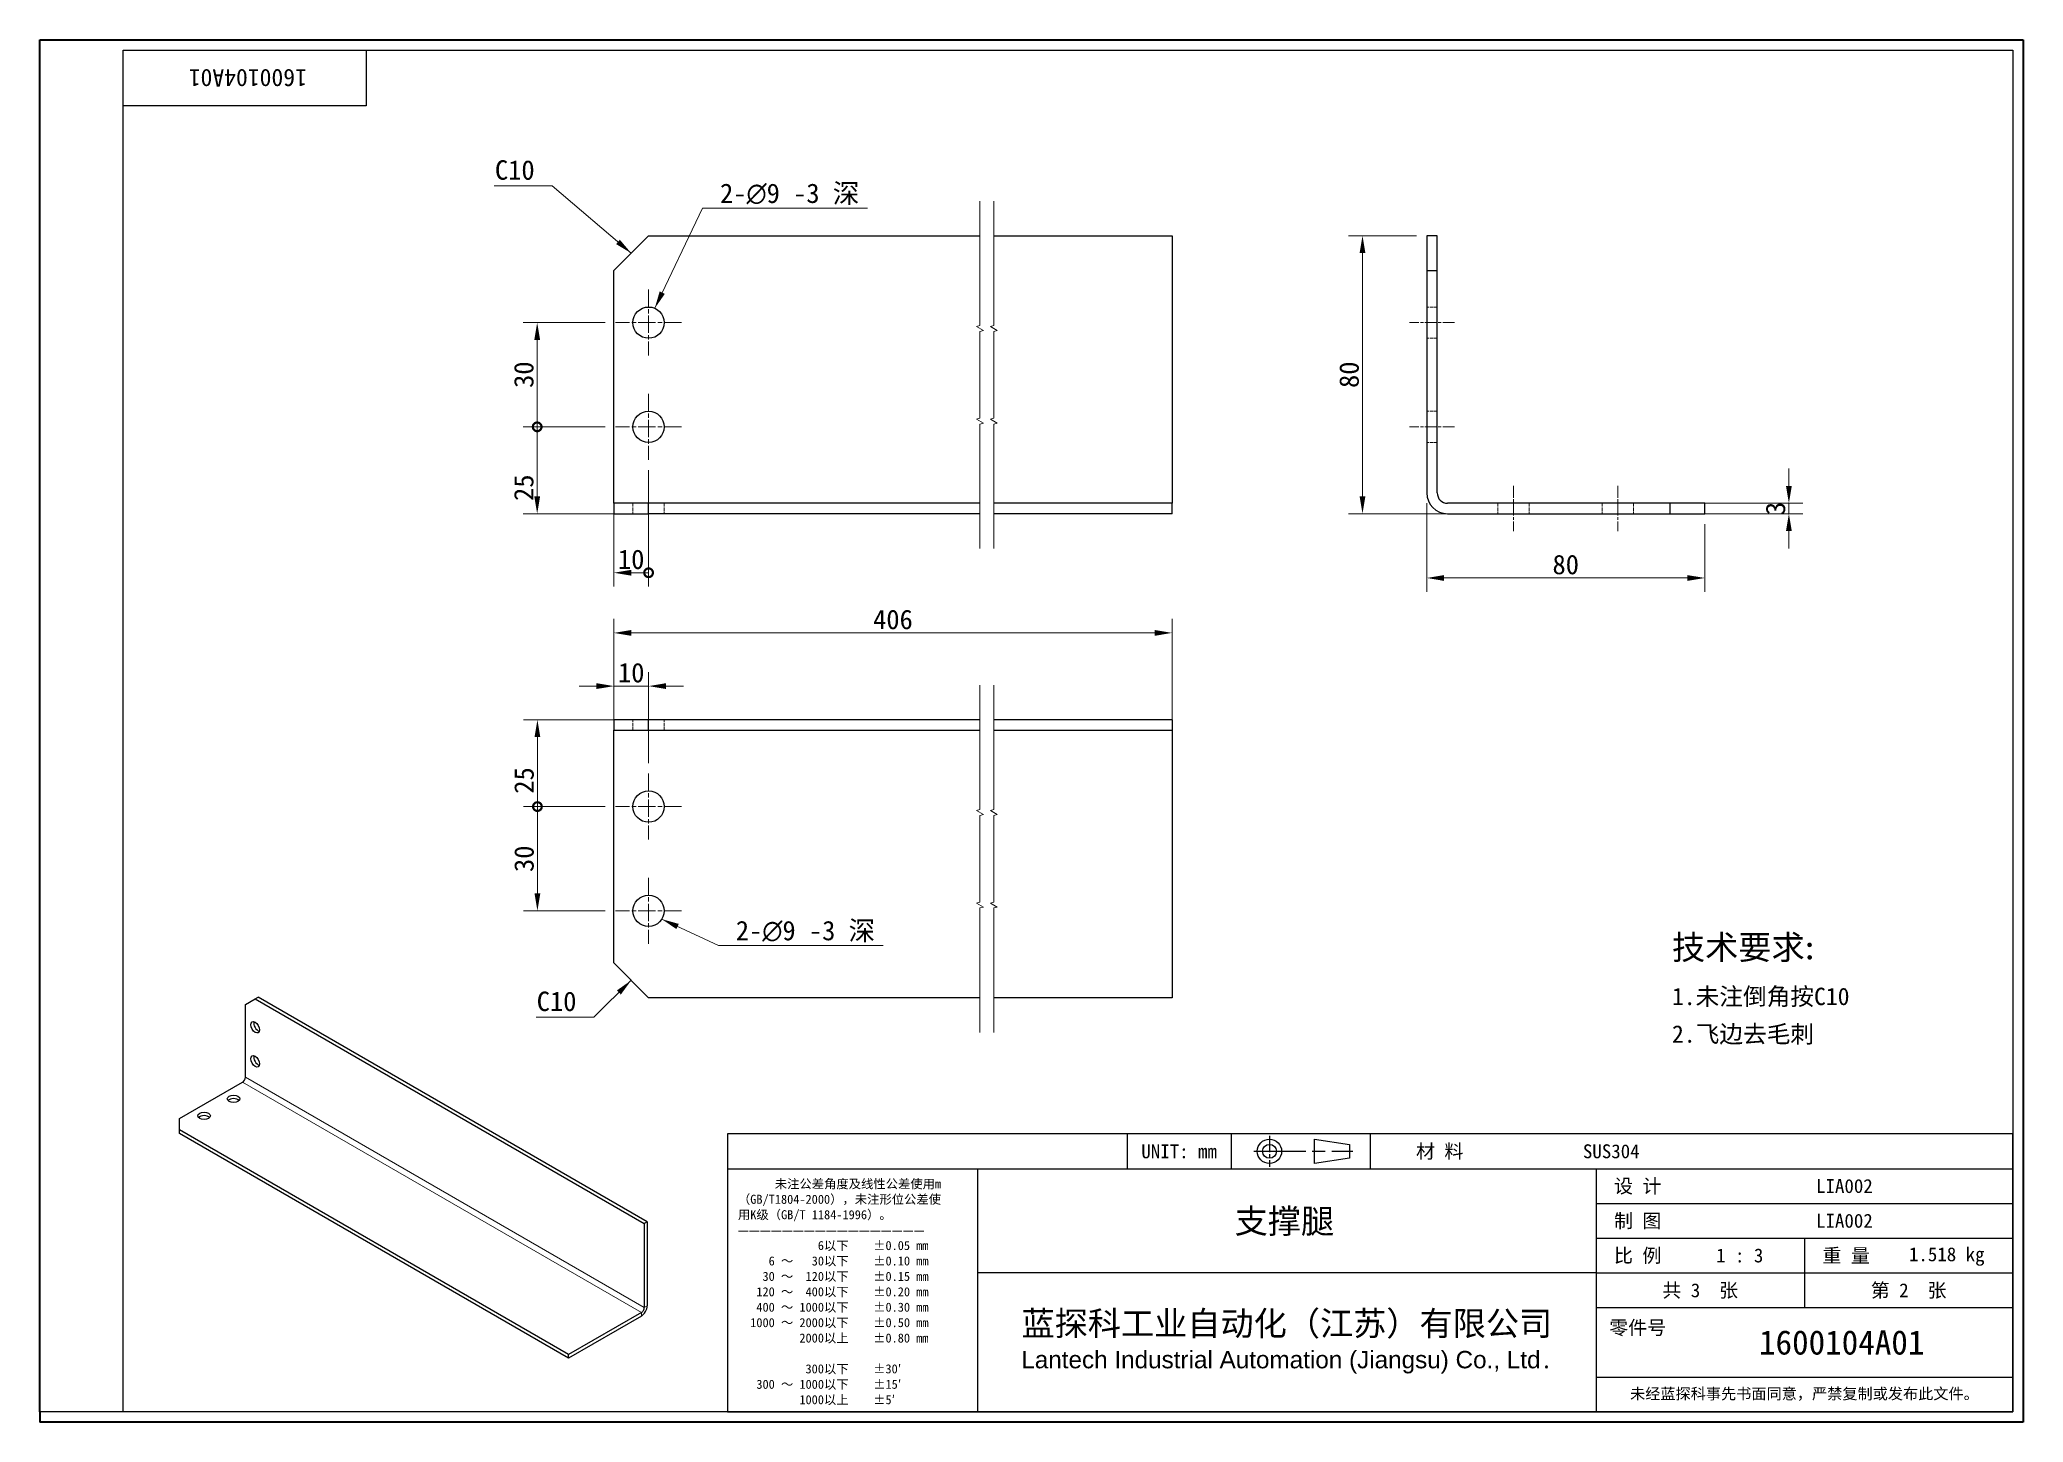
# Model space of a CAD drawing. Header units: millimetres. Extents: x 12 to 583, y 11 to 409.
import ezdxf
from ezdxf.enums import TextEntityAlignment as Align

# ---------------------------------------------------------------- set-up
doc = ezdxf.new("R2010")
doc.units = ezdxf.units.MM
doc.header["$LTSCALE"] = 2
doc.linetypes.add('CHAIN', pattern=[0.3543, 0.2362, -0.0295, 0.0591, -0.0295])
doc.linetypes.add('DASHED', pattern=[0.2067, 0.1654, -0.0413])
for name, color, linetype, lineweight in [('1', 7, 'Continuous', 18), ('可见 (ISO)', 7, 'Continuous', 25), ('可见窄的 (ISO)', 7, 'Continuous', 18), ('图框 (ISO)', 7, 'Continuous', 35), ('标题 (ISO)', 7, 'Continuous', 25)]:
    doc.layers.add(name, color=color, linetype=linetype, lineweight=lineweight)
for name, color, linetype, lineweight, true_color in [('中心标记 (ISO)', 1, 'CHAIN', 18, 0xff0000), ('中心线 (ISO)', 1, 'CHAIN', 18, 0xff0000), ('尺寸 (ISO)', 7, 'Continuous', 18, 0x008000), ('折线 (ISO)', 7, 'Continuous', 18, 0x008000), ('符号 (ISO)', 7, 'Continuous', 18, 0x008000), ('隐藏 (ISO)', 5, 'DASHED', 18, 0x0000ff)]:
    doc.layers.add(name, color=color, linetype=linetype, lineweight=lineweight, true_color=true_color)
doc.styles.add('文本样式164', font='SimSun.ttf')
doc.styles.add('文本样式165', font='SimSun.ttf')
doc.styles.add('文本样式74', font='SimSun.ttf')
doc.styles.add('最新国标', font='simfang.ttf')
doc.styles.add('注释文本 (ISO)', font='simfang.ttf')
doc.dimstyles.new('默认 (GB)', dxfattribs={"dimscale": 2, "dimtxt": 2.8, "dimasz": 2.5, "dimexe": 2, "dimexo": 1.5, "dimgap": 0.5, "dimtad": 1, "dimtoh": 1, "dimdsep": 46, "dimtxsty": '最新国标', "dimcen": 0.09, "dimdle": 10, "dimclrd": 256, "dimclre": 256, "dimclrt": 256, "dimaunit": 1, "dimadec": 3, "dimazin": 2, "dimtfac": 0.535714, "dimtdec": 3, "dimtmove": 0, "dimatfit": 3, "dimfxl": 0, "dimtolj": 1, "dimlwd": -1, "dimlwe": -1, "dimarcsym": 0})
doc.dimstyles.new('默认 (GB)$7', dxfattribs={"dimscale": 2, "dimtxt": 2.8, "dimasz": 2.5, "dimexe": 2, "dimexo": 1.5, "dimgap": 0.5, "dimtad": 1, "dimtoh": 1, "dimdsep": 46, "dimtxsty": '最新国标', "dimcen": 0.09, "dimdle": 10, "dimclrd": 256, "dimclre": 256, "dimclrt": 256, "dimaunit": 1, "dimadec": 3, "dimazin": 2, "dimtfac": 0.535714, "dimtdec": 3, "dimtmove": 0, "dimatfit": 3, "dimfxl": 0, "dimtolj": 1, "dimlwd": -1, "dimlwe": -1, "dimarcsym": 0})

# ---------------------------------------------------------------- blocks, each defined once
blk = doc.blocks.new('图框 最新国标')
at = {"layer": '图框 (ISO)'}
for p, q in [((6, 7), (6, 204.5)), ((6, 204.5), (291.5, 204.5)), ((291.5, 204.5), (291.5, 5.5)), ((6, 7), (6, 5.5)), ((6, 7), (6, 5.5)), ((291.5, 5.5), (6, 5.5))]:
    blk.add_line(p, q, dxfattribs=at)
at = {"layer": '图框 (ISO)', "color": 7, "linetype": 'Continuous', "lineweight": 25}
for p, q in [((18, 203), (290, 203)), ((18, 7), (18, 203)), ((18, 203), (290, 203)), ((53, 203), (53, 195)), ((290, 203), (290, 7)), ((290, 203), (290, 7)), ((53, 195), (18, 195)), ((290, 7), (6, 7)), ((290, 7), (18, 7))]:
    blk.add_line(p, q, dxfattribs=at)
at = {"layer": '图框 (ISO)', "style": '文本样式74'}
blk.add_attdef('零件代号_001', (44.46, 200.25), '', height=2.5, rotation=180, dxfattribs=at)
blk = doc.blocks.new('标题栏 最新国标')
at = {"layer": '标题 (ISO)'}
for p, q in [((381.98, -183.84), (196.98, -183.84)), ((196.98, -183.84), (196.98, -223.84)), ((254.48, -183.84), (254.48, -188.84)), ((269.48, -183.84), (269.48, -188.84)), ((281.48, -188.09), (281.48, -184.59)), ((281.48, -184.59), (286.48, -185.34)), ((286.48, -185.34), (286.48, -187.34)), ((289.48, -183.84), (289.48, -188.84)), ((381.98, -223.84), (381.98, -183.84)), ((383.48, -183.84), (383.48, -225.34)), ((286.48, -187.34), (281.48, -188.09)), ((196.98, -188.84), (381.98, -188.84)), ((232.98, -188.84), (232.98, -223.84)), ((321.98, -188.84), (321.98, -223.84)), ((321.98, -193.84), (381.98, -193.84)), ((321.98, -198.84), (381.98, -198.84)), ((351.98, -198.84), (351.98, -208.84)), ((321.98, -203.84), (232.98, -203.84)), ((321.98, -203.84), (381.98, -203.84)), ((321.98, -208.84), (381.98, -208.84)), ((321.98, -218.84), (381.98, -218.84)), ((196.98, -223.84), (381.98, -223.84)), ((383.48, -225.34), (196.98, -225.34))]:
    blk.add_line(p, q, dxfattribs=at)
at = {"layer": '标题 (ISO)', "linetype": 'CHAIN', "ltscale": 5.000333}
blk.add_line((274.98, -184.09), (274.98, -188.59), dxfattribs=at)
at = {"layer": '标题 (ISO)', "linetype": 'CHAIN', "ltscale": 15.834605}
blk.add_line((272.73, -186.34), (286.98, -186.34), dxfattribs=at)
at = {"layer": '标题 (ISO)'}
for radius in [1.75, 1]:
    blk.add_circle((274.98, -186.34), radius, dxfattribs=at)
at = {"layer": '1', "style": '文本样式164'}
for s, p in [('UNIT: mm', (261.98, -186.34)), ('材 料', (299.48, -186.34)), ('设 计', (327.98, -191.34)), ('制 图', (327.98, -196.34)), ('比 例', (327.98, -201.34)), ('重 量', (357.98, -201.34)), ('共 3  张', (336.98, -206.34)), ('第 2  张', (366.98, -206.34))]:
    blk.add_text(s, height=2, dxfattribs=at).set_placement(p, align=Align.MIDDLE_CENTER)
at = {"layer": '标题 (ISO)', "style": '注释文本 (ISO)'}
for s, insert, char_height, attachment_point, line_spacing_factor in [('\\fSimSun|b0|i0;{\\H1.3000;      未注公差角度及线性公差使用m\\P}\\fSimSun|b0|i0;{\\H1.3000;（GB/T1804-2000），未注形位公差使\\P}\\fSimSun|b0|i0;{\\H1.3000;用K级（GB/T 1184-1996）。\\P}\\fSimSun|b0|i0;{\\H1.3000;—————————————————\\P}\\fSimSun|b0|i0;{\\H1.3000;             6以下    ±0.05 mm\\P}\\fSimSun|b0|i0;{\\H1.3000;     6 ～   30以下    ±0.10 mm\\P}\\fSimSun|b0|i0;{\\H1.3000;    30 ～  120以下    ±0.15 mm\\P}\\fSimSun|b0|i0;{\\H1.3000;   120 ～  400以下    ±0.20 mm\\P}\\fSimSun|b0|i0;{\\H1.3000;   400 ～ 1000以下    ±0.30 mm\\P}\\fSimSun|b0|i0;{\\H1.3000;  1000 ～ 2000以下    ±0.50 mm\\P}\\fSimSun|b0|i0;{\\H1.3000;          2000以上    ±0.80 mm\\P}\\fSimSun|b0|i0;{\\H1.3000;\\P}\\fSimSun|b0|i0;{\\H1.3000;           300以下    ±30′\\P}\\fSimSun|b0|i0;{\\H1.3000;   300 ～ 1000以下    ±15′\\P}\\fSimSun|b0|i0;{\\H1.3000;          1000以上    ±5′}', (198.48, -206.63), 1.3, 4, 1.023913), ('{\\fMicrosoft YaHei|b0|i0|c134|p34;\\H1.75x;蓝探科工业自动化（江苏）有限公司\\P\\fArial|b0|i0|c0|p34;\\H0.71429x;Lantech Industrial Automation (Jiangsu) Co., Ltd\\fFangSong|b0|i0|c134|p49;.\\H1.15195x; }', (277.48, -213.84), 2, 5, 0.978695)]:
    blk.add_mtext(s, dxfattribs=dict(at, insert=insert, char_height=char_height, attachment_point=attachment_point, line_spacing_factor=line_spacing_factor))
at = {"layer": '标题 (ISO)', "attachment_point": 5, "style": '注释文本 (ISO)'}
for s, insert, char_height in [('\\fFangSong|b0|i0;零件号', (327.98, -211.84), 2), ('\\fSimSun|b0|i0;{\\H1.6000;未经蓝探科事先书面同意，严禁复制或发布此文件。}', (351.98, -221.34), 1.6)]:
    blk.add_mtext(s, dxfattribs=dict(at, insert=insert, char_height=char_height))
at = {"layer": '标题 (ISO)'}
for tag, p, height, style in [('材料_001', (320.09, -187.33), 2, '注释文本 (ISO)'), ('设计人_001', (353.65, -192.33), 2, '注释文本 (ISO)'), ('库存编号_001', (269.97, -198.13), 3.5, '文本样式165'), ('设计人_001', (353.65, -197.33), 2, '注释文本 (ISO)'), ('视图比例_001', (339.26, -202.33), 2, '注释文本 (ISO)'), ('质量\\P3;_001', (367.02, -202.16), 2, '注释文本 (ISO)'), ('零件代号_001', (345.44, -215.59), 3.5, '文本样式165')]:
    blk.add_attdef(tag, p, '', height=height, dxfattribs=dict(at, style=style))
blk = doc.blocks.new('_DotSmall')
at = {"color": 0, "linetype": 'ByBlock', "const_width": 0.5}
blk.add_lwpolyline([(-0.0625, 0, 1), (0.0625, 0, 1)], format="xyb", close=True, dxfattribs=at)
blk = doc.blocks.new('*D5')
at = {"layer": 'Defpoints', "color": 0, "transparency": 16777216}
for p in [(187.28, 288.05), (177.28, 278.55), (187.28, 255.55)]:
    blk.add_point(p, dxfattribs=at)
at = {"layer": '尺寸 (ISO)', "color": 116, "true_color": 0x00803f, "transparency": 16777216}
for p, q in [((187.28, 285.05), (187.28, 251.55)), ((177.28, 275.55), (177.28, 251.55)), ((182.28, 255.55), (187.28, 255.55))]:
    blk.add_line(p, q, dxfattribs=at)
blk.add_solid([(182.28, 256.38), (182.28, 254.71), (177.28, 255.55)], dxfattribs=at)
at = {"layer": '尺寸 (ISO)', "color": 116, "true_color": 0x00803f, "transparency": 16777216, "xscale": 5, "yscale": 5, "zscale": 5}
blk.add_blockref('_DotSmall', (187.28, 255.55), dxfattribs=at)
at = {"layer": '尺寸 (ISO)', "transparency": 16777216, "insert": (182.26, 259.38), "char_height": 5.6, "attachment_point": 5, "style": '最新国标'}
blk.add_mtext('\\A1;10', dxfattribs=at)
blk = doc.blocks.new('*D7')
at = {"layer": 'Defpoints', "color": 0, "transparency": 16777216}
for p in [(411.28, 352.55), (392.78, 272.55), (431.78, 272.55)]:
    blk.add_point(p, dxfattribs=at)
at = {"layer": '尺寸 (ISO)', "color": 116, "true_color": 0x00803f, "transparency": 16777216}
for p, q in [((408.28, 352.55), (388.78, 352.55)), ((392.78, 347.55), (392.78, 277.55)), ((428.78, 272.55), (388.78, 272.55))]:
    blk.add_line(p, q, dxfattribs=at)
for points in [[(391.94, 347.55), (393.61, 347.55), (392.78, 352.55)], [(391.94, 277.55), (393.61, 277.55), (392.78, 272.55)]]:
    blk.add_solid(points, dxfattribs=at)
at = {"layer": '尺寸 (ISO)', "transparency": 16777216, "insert": (388.95, 312.55), "char_height": 5.6, "attachment_point": 5, "rotation": 90, "style": '最新国标'}
blk.add_mtext('\\A1;80', dxfattribs=at)
blk = doc.blocks.new('*D8')
at = {"layer": 'Defpoints', "color": 0, "transparency": 16777216}
for p in [(411.28, 278.55), (491.28, 272.55), (491.28, 254.05)]:
    blk.add_point(p, dxfattribs=at)
at = {"layer": '尺寸 (ISO)', "color": 116, "true_color": 0x00803f, "transparency": 16777216}
for p, q in [((411.28, 275.55), (411.28, 250.05)), ((491.28, 269.55), (491.28, 250.05)), ((416.28, 254.05), (486.28, 254.05))]:
    blk.add_line(p, q, dxfattribs=at)
for points in [[(416.28, 254.88), (416.28, 253.21), (411.28, 254.05)], [(486.28, 254.88), (486.28, 253.21), (491.28, 254.05)]]:
    blk.add_solid(points, dxfattribs=at)
at = {"layer": '尺寸 (ISO)', "transparency": 16777216, "insert": (451.28, 257.88), "char_height": 5.6, "attachment_point": 5, "style": '最新国标'}
blk.add_mtext('\\A1;80', dxfattribs=at)
blk = doc.blocks.new('*D9')
at = {"layer": 'Defpoints', "color": 0, "transparency": 16777216}
for p in [(155.21, 297.55), (177.78, 297.55), (187.28, 272.55)]:
    blk.add_point(p, dxfattribs=at)
at = {"layer": '尺寸 (ISO)', "color": 116, "true_color": 0x00803f, "transparency": 16777216}
for p, q in [((174.78, 297.55), (151.21, 297.55)), ((155.21, 277.55), (155.21, 297.55)), ((184.28, 272.55), (151.21, 272.55))]:
    blk.add_line(p, q, dxfattribs=at)
blk.add_solid([(154.38, 277.55), (156.05, 277.55), (155.21, 272.55)], dxfattribs=at)
at = {"layer": '尺寸 (ISO)', "color": 116, "true_color": 0x00803f, "transparency": 16777216, "xscale": 5, "yscale": 5, "zscale": 5, "rotation": 90}
blk.add_blockref('_DotSmall', (155.21, 297.55), dxfattribs=at)
at = {"layer": '尺寸 (ISO)', "transparency": 16777216, "insert": (151.38, 280.03), "char_height": 5.6, "attachment_point": 5, "rotation": 90, "style": '最新国标'}
blk.add_mtext('\\A1;25', dxfattribs=at)
blk = doc.blocks.new('*D10')
at = {"layer": 'Defpoints', "color": 0, "transparency": 16777216}
for p in [(155.21, 327.55), (177.78, 327.55), (177.78, 297.55)]:
    blk.add_point(p, dxfattribs=at)
at = {"layer": '尺寸 (ISO)', "color": 116, "true_color": 0x00803f, "transparency": 16777216}
for p, q in [((174.78, 327.55), (151.21, 327.55)), ((155.21, 297.55), (155.21, 322.55)), ((174.78, 297.55), (151.21, 297.55))]:
    blk.add_line(p, q, dxfattribs=at)
blk.add_solid([(154.38, 322.55), (156.05, 322.55), (155.21, 327.55)], dxfattribs=at)
at = {"layer": '尺寸 (ISO)', "color": 116, "true_color": 0x00803f, "transparency": 16777216, "xscale": 5, "yscale": 5, "zscale": 5, "rotation": 270}
blk.add_blockref('_DotSmall', (155.21, 297.55), dxfattribs=at)
at = {"layer": '尺寸 (ISO)', "transparency": 16777216, "insert": (151.38, 312.57), "char_height": 5.6, "attachment_point": 5, "rotation": 90, "style": '最新国标'}
blk.add_mtext('\\A1;30', dxfattribs=at)
blk = doc.blocks.new('*D11')
at = {"layer": 'Defpoints', "color": 0, "transparency": 16777216}
for p in [(481.28, 275.55), (481.28, 272.55), (515.52, 272.55)]:
    blk.add_point(p, dxfattribs=at)
at = {"layer": '尺寸 (ISO)', "color": 116, "true_color": 0x00803f, "transparency": 16777216}
for p, q in [((515.52, 280.55), (515.52, 285.55)), ((484.28, 275.55), (519.52, 275.55)), ((515.52, 275.55), (515.52, 272.55)), ((484.28, 272.55), (519.52, 272.55)), ((515.52, 267.55), (515.52, 262.55))]:
    blk.add_line(p, q, dxfattribs=at)
for points in [[(514.68, 280.55), (516.35, 280.55), (515.52, 275.55)], [(514.68, 267.55), (516.35, 267.55), (515.52, 272.55)]]:
    blk.add_solid(points, dxfattribs=at)
at = {"layer": '尺寸 (ISO)', "transparency": 16777216, "insert": (511.69, 274.05), "char_height": 5.6, "attachment_point": 5, "rotation": 90, "style": '最新国标'}
blk.add_mtext('\\A1;3', dxfattribs=at)
blk = doc.blocks.new('*D12')
at = {"layer": 'Defpoints', "color": 0, "transparency": 16777216}
for p in [(155.28, 188.24), (177.78, 188.24), (177.78, 158.24)]:
    blk.add_point(p, dxfattribs=at)
at = {"layer": '尺寸 (ISO)', "color": 116, "true_color": 0x00803f, "transparency": 16777216}
for p, q in [((174.78, 188.24), (151.28, 188.24)), ((155.28, 163.24), (155.28, 188.24)), ((174.78, 158.24), (151.28, 158.24))]:
    blk.add_line(p, q, dxfattribs=at)
blk.add_solid([(154.45, 163.24), (156.11, 163.24), (155.28, 158.24)], dxfattribs=at)
at = {"layer": '尺寸 (ISO)', "color": 116, "true_color": 0x00803f, "transparency": 16777216, "xscale": 5, "yscale": 5, "zscale": 5, "rotation": 90}
blk.add_blockref('_DotSmall', (155.28, 188.24), dxfattribs=at)
at = {"layer": '尺寸 (ISO)', "transparency": 16777216, "insert": (151.45, 173.22), "char_height": 5.6, "attachment_point": 5, "rotation": 90, "style": '最新国标'}
blk.add_mtext('\\A1;30', dxfattribs=at)
blk = doc.blocks.new('*D13')
at = {"layer": 'Defpoints', "color": 0, "transparency": 16777216}
for p in [(155.28, 213.24), (187.28, 213.24), (177.78, 188.24)]:
    blk.add_point(p, dxfattribs=at)
at = {"layer": '尺寸 (ISO)', "color": 116, "true_color": 0x00803f, "transparency": 16777216}
for p, q in [((184.28, 213.24), (151.28, 213.24)), ((155.28, 188.24), (155.28, 208.24)), ((174.78, 188.24), (151.28, 188.24))]:
    blk.add_line(p, q, dxfattribs=at)
blk.add_solid([(154.45, 208.24), (156.11, 208.24), (155.28, 213.24)], dxfattribs=at)
at = {"layer": '尺寸 (ISO)', "color": 116, "true_color": 0x00803f, "transparency": 16777216, "xscale": 5, "yscale": 5, "zscale": 5, "rotation": 270}
blk.add_blockref('_DotSmall', (155.28, 188.24), dxfattribs=at)
at = {"layer": '尺寸 (ISO)', "transparency": 16777216, "insert": (151.45, 195.76), "char_height": 5.6, "attachment_point": 5, "rotation": 90, "style": '最新国标'}
blk.add_mtext('\\A1;25', dxfattribs=at)
blk = doc.blocks.new('*D14')
at = {"layer": 'Defpoints', "color": 0, "transparency": 16777216}
for p in [(187.28, 222.92), (177.28, 207.24), (187.28, 197.74)]:
    blk.add_point(p, dxfattribs=at)
at = {"layer": '尺寸 (ISO)', "color": 116, "true_color": 0x00803f, "transparency": 16777216}
for p, q in [((172.28, 222.92), (167.28, 222.92)), ((177.28, 210.24), (177.28, 226.92)), ((177.28, 222.92), (187.28, 222.92)), ((187.28, 200.74), (187.28, 226.92)), ((192.28, 222.92), (197.28, 222.92))]:
    blk.add_line(p, q, dxfattribs=at)
for points in [[(172.28, 223.76), (172.28, 222.09), (177.28, 222.92)], [(192.28, 223.76), (192.28, 222.09), (187.28, 222.92)]]:
    blk.add_solid(points, dxfattribs=at)
at = {"layer": '尺寸 (ISO)', "transparency": 16777216, "insert": (182.28, 226.75), "char_height": 5.6, "attachment_point": 5, "style": '最新国标'}
blk.add_mtext('\\A1;10', dxfattribs=at)
blk = doc.blocks.new('*D15')
at = {"layer": 'Defpoints', "color": 0, "transparency": 16777216}
for p in [(337.96, 238.24), (177.28, 207.24), (337.96, 207.24)]:
    blk.add_point(p, dxfattribs=at)
at = {"layer": '尺寸 (ISO)', "color": 116, "true_color": 0x00803f, "transparency": 16777216}
for p, q in [((177.28, 210.24), (177.28, 242.24)), ((337.96, 210.24), (337.96, 242.24)), ((182.28, 238.24), (332.96, 238.24))]:
    blk.add_line(p, q, dxfattribs=at)
for points in [[(182.28, 239.07), (182.28, 237.4), (177.28, 238.24)], [(332.96, 239.07), (332.96, 237.4), (337.96, 238.24)]]:
    blk.add_solid(points, dxfattribs=at)
at = {"layer": '尺寸 (ISO)', "transparency": 16777216, "insert": (257.62, 242.07), "char_height": 5.6, "attachment_point": 5, "style": '最新国标'}
blk.add_mtext('\\A1;406', dxfattribs=at)

msp = doc.modelspace()

# ---------------------------------------------------------------- linework, layer by layer
at = {"layer": '中心标记 (ISO)', "ltscale": 10.556371}
for p, q in [((187.2799, 337.047), (187.2799, 318.047)), ((196.7799, 327.547), (177.7799, 327.547)), ((187.2799, 307.047), (187.2799, 288.047)), ((196.7799, 297.547), (177.7799, 297.547)), ((187.2799, 197.7363), (187.2799, 178.7363)), ((196.7799, 188.2363), (177.7799, 188.2363)), ((187.2799, 167.7363), (187.2799, 148.7363)), ((196.7799, 158.2363), (177.7799, 158.2363))]:
    msp.add_line(p, q, dxfattribs=at)
at = {"layer": '中心线 (ISO)', "ltscale": 7.222748}
for p, q in [((419.2782, 327.547), (406.2782, 327.547)), ((419.2782, 297.547), (406.2782, 297.547)), ((187.2799, 280.547), (187.2799, 267.547)), ((436.2782, 280.547), (436.2782, 267.547)), ((466.2782, 280.547), (466.2782, 267.547)), ((187.2799, 205.2363), (187.2799, 218.2363))]:
    msp.add_line(p, q, dxfattribs=at)
at = {"layer": '可见 (ISO)'}
for p, q in [((177.2799, 342.547), (187.2799, 352.547)), ((187.2799, 352.547), (282.6648, 352.547)), ((286.6648, 352.547), (337.9623, 352.547)), ((337.9623, 352.547), (337.9623, 278.547)), ((414.2782, 352.547), (411.2782, 352.547)), ((411.2782, 352.547), (411.2782, 342.547)), ((414.2782, 342.547), (414.2782, 352.547)), ((177.2799, 278.547), (177.2799, 342.547)), ((411.2782, 342.547), (414.2782, 342.547)), ((411.2782, 342.547), (411.2782, 278.547)), ((414.2782, 278.547), (414.2782, 342.547)), ((177.2799, 275.547), (177.2799, 278.547)), ((187.2799, 275.547), (177.2799, 275.547)), ((177.2799, 275.547), (177.2799, 272.547)), ((187.2799, 272.547), (187.2799, 275.547)), ((282.6648, 275.547), (187.2799, 275.547)), ((337.9623, 275.547), (286.6648, 275.547)), ((337.9623, 278.547), (337.9623, 275.547)), ((337.9623, 272.547), (337.9623, 275.547)), ((481.2782, 275.547), (417.2782, 275.547)), ((491.2782, 275.547), (481.2782, 275.547)), ((481.2782, 275.547), (481.2782, 272.547)), ((491.2782, 272.547), (491.2782, 275.547)), ((177.2799, 272.547), (187.2799, 272.547)), ((282.6648, 272.547), (187.2799, 272.547)), ((337.9623, 272.547), (286.6648, 272.547)), ((417.2782, 272.547), (481.2782, 272.547)), ((481.2782, 272.547), (491.2782, 272.547)), ((187.2799, 213.2363), (177.2799, 213.2363)), ((177.2799, 213.2363), (177.2799, 210.2363)), ((187.2799, 210.2363), (187.2799, 213.2363)), ((282.6648, 213.2363), (187.2799, 213.2363)), ((337.9623, 213.2363), (286.6648, 213.2363)), ((337.9623, 213.2363), (337.9623, 210.2363)), ((177.2799, 210.2363), (187.2799, 210.2363)), ((177.2799, 207.2363), (177.2799, 210.2363)), ((177.2799, 143.2363), (177.2799, 207.2363)), ((187.2799, 210.2363), (282.6648, 210.2363)), ((286.6648, 210.2363), (337.9623, 210.2363)), ((337.9623, 210.2363), (337.9623, 207.2363)), ((337.9623, 207.2363), (337.9623, 133.2363)), ((187.2799, 133.2363), (177.2799, 143.2363)), ((71.2083, 131.2403), (74.0367, 132.8733)), ((74.0367, 132.8733), (74.8852, 133.3632)), ((74.0367, 132.8733), (186.0424, 68.2067)), ((186.891, 68.6966), (74.8852, 133.3632)), ((282.6648, 133.2363), (187.2799, 133.2363)), ((337.9623, 133.2363), (286.6648, 133.2363)), ((71.2083, 110.338), (71.2083, 131.2403)), ((52.2578, 98.4171), (70.3598, 108.8683)), ((52.2578, 95.1511), (52.2578, 98.4171)), ((52.2578, 94.1713), (52.2578, 95.1511)), ((164.2635, 30.4846), (52.2578, 95.1511)), ((164.2635, 29.5048), (52.2578, 94.1713)), ((186.891, 68.6966), (186.0424, 68.2067)), ((186.891, 68.6966), (186.891, 44.5283)), ((186.0424, 68.2067), (186.0424, 44.0384)), ((185.1939, 42.5687), (164.2635, 30.4846)), ((185.1939, 41.5889), (164.2635, 29.5048)), ((164.2635, 29.5048), (164.2635, 30.4846))]:
    msp.add_line(p, q, dxfattribs=at)
for centre in [(187.2799, 327.547), (187.2799, 297.547), (187.2799, 188.2363), (187.2799, 158.2363)]:
    msp.add_circle(centre, 4.5, dxfattribs=at)
for radius in [6, 3]:
    msp.add_arc((417.2782, 278.547), radius, 180, 270, dxfattribs=at)
for centre, major_axis in [((74.0367, 124.7083), (-0.9, 1.5588)), ((74.0367, 114.9103), (-0.9, 1.5588)), ((67.8142, 104.1326), (-1.8, 0)), ((59.3289, 99.2336), (-1.8, 0))]:
    msp.add_ellipse(centre, major_axis=major_axis, ratio=0.57735027, dxfattribs=at)
for centre, major_axis, start_param, end_param in [((74.8852, 125.1982), (0.9, -1.5588), 3.63247533, 5.79230263), ((74.8852, 115.4002), (0.9, -1.5588), 3.63247533, 5.79230263), ((70.3598, 109.8481), (0.6, 1.0392), 3.92699082, 5.49778714), ((67.8142, 103.1528), (-1.8, 0), 3.63247533, 5.79230263), ((59.3289, 98.2538), (-1.8, 0), 3.63247533, 5.79230263), ((185.1939, 43.5485), (-1.2, -2.0785), 0.78539816, 2.35619449), ((185.1939, 43.5485), (-0.6, -1.0392), 0.78539816, 2.35619449)]:
    msp.add_ellipse(centre, major_axis=major_axis, ratio=0.57735027, start_param=start_param, end_param=end_param, dxfattribs=at)
at = {"layer": '可见窄的 (ISO)'}
for p, q in [((185.1939, 42.5687), (70.3598, 108.8683)), ((186.0424, 44.0384), (71.2083, 110.338)), ((185.1939, 41.5889), (185.1939, 42.5687)), ((186.891, 44.5283), (186.0424, 44.0384))]:
    msp.add_line(p, q, dxfattribs=at)
at = {"layer": '折线 (ISO)', "flags": 128}
for points in [[(282.6648, 262.547), (282.6648, 298.3684), (283.6648, 298.6364), (281.6648, 299.7911), (282.6648, 300.059), (282.6648, 325.0351), (283.6648, 325.303), (281.6648, 326.4577), (282.6648, 326.7257), (282.6648, 362.547)], [(286.6648, 262.547), (286.6648, 298.3684), (287.6648, 298.6364), (285.6648, 299.7911), (286.6648, 300.059), (286.6648, 325.0351), (287.6648, 325.303), (285.6648, 326.4577), (286.6648, 326.7257), (286.6648, 362.547)], [(282.6648, 123.2363), (282.6648, 159.0577), (283.6648, 159.3256), (281.6648, 160.4803), (282.6648, 160.7483), (282.6648, 185.7243), (283.6648, 185.9923), (281.6648, 187.147), (282.6648, 187.4149), (282.6648, 223.2363)], [(286.6648, 123.2363), (286.6648, 159.0577), (287.6648, 159.3256), (285.6648, 160.4803), (286.6648, 160.7483), (286.6648, 185.7243), (287.6648, 185.9923), (285.6648, 187.147), (286.6648, 187.4149), (286.6648, 223.2363)]]:
    msp.add_lwpolyline(points, dxfattribs=at)
at = {"layer": '隐藏 (ISO)', "ltscale": 2.856945}
for p, q in [((414.2782, 332.047), (411.2782, 332.047)), ((414.2782, 323.047), (411.2782, 323.047)), ((414.2782, 302.047), (411.2782, 302.047)), ((414.2782, 293.047), (411.2782, 293.047)), ((182.7799, 275.547), (182.7799, 272.547)), ((191.7799, 275.547), (191.7799, 272.547)), ((431.7782, 275.547), (431.7782, 272.547)), ((440.7782, 275.547), (440.7782, 272.547)), ((461.7782, 275.547), (461.7782, 272.547)), ((470.7782, 275.547), (470.7782, 272.547)), ((182.7799, 210.2363), (182.7799, 213.2363)), ((191.7799, 210.2363), (191.7799, 213.2363))]:
    msp.add_line(p, q, dxfattribs=at)

# ---------------------------------------------------------------- block references
at = {"xscale": 2, "yscale": 2, "zscale": 2}
msp.add_blockref('图框 最新国标', (0, 0), dxfattribs=at).add_auto_attribs({'零件代号_001': '1600104A01'})
ref = msp.add_blockref('标题栏 最新国标', (-183.9651, 461.6886), dxfattribs=dict(xscale=2, yscale=2, zscale=2))
ref.add_attrib('零件代号_001', '1600104A01', (506.9134, 30.5), dxfattribs={"layer": '标题 (ISO)', "height": 7, "style": '文本样式165'})
ref.add_attrib('库存编号_001', '支撑腿', (355.9832, 65.4218), dxfattribs={"layer": '标题 (ISO)', "height": 7, "style": '文本样式165'})
ref.add_attrib('质量\\P3;_001', '1.518 kg', (550.08, 57.3657), dxfattribs={"layer": '标题 (ISO)', "height": 4, "style": '注释文本 (ISO)'})
ref.add_attrib('视图比例_001', '1 : 3', (494.56, 57.0343), dxfattribs={"layer": '标题 (ISO)', "height": 4, "style": '注释文本 (ISO)'})
ref.add_attrib('设计人_001', 'LIA002', (523.3371, 77.0229), dxfattribs={"layer": '标题 (ISO)', "height": 4, "style": '注释文本 (ISO)'})
ref.add_attrib('设计人_001', 'LIA002', (523.3371, 67.0229), dxfattribs={"layer": '标题 (ISO)', "height": 4, "style": '注释文本 (ISO)'})
ref.add_attrib('材料_001', 'SUS304', (456.2229, 87.0229), dxfattribs={"layer": '标题 (ISO)', "height": 4, "style": '注释文本 (ISO)'})

# ---------------------------------------------------------------- texts
at = {"layer": '符号 (ISO)', "char_height": 5.6, "attachment_point": 3, "style": '最新国标'}
for insert in [(154.4778, 374.2908), (166.5092, 134.985)]:
    msp.add_mtext('C10', dxfattribs=dict(at, insert=insert))
at = {"layer": '符号 (ISO)'}
for s, insert, char_height, width, attachment_point, line_spacing_factor, style in [('2-\\fAIGDT|b0|i0;{\\H5.6000;n}\\fFangSong|b0|i0;{\\H5.6000;9 -3 深}', (207.8409, 361.4181), 5.6, 44.442011, 7, 0.49, '最新国标'), ('2-\\fAIGDT|b0|i0;{\\H5.6000;n}\\fFangSong|b0|i0;{\\H5.6000;9 -3 深}', (212.3839, 149.1823), 5.6, 44.442011, 7, 0.49, '最新国标'), ('{\\H1.75x;技术要求\\fCalibri|b0|i0|c0|p34;:\\fFangSong|b0|i0|c134|p49;\\P\\H0.71429x;1.未注倒角按C10\\P2.飞边去毛刺\\P}', (481.8606, 135.4822), 4, 56.140351, 4, 1.298045, '注释文本 (ISO)')]:
    msp.add_mtext(s, dxfattribs=dict(at, insert=insert, char_height=char_height, width=width, attachment_point=attachment_point, line_spacing_factor=line_spacing_factor, style=style))

# ---------------------------------------------------------------- dimensions: what is measured, and where the dimension line sits
at = {"layer": '尺寸 (ISO)', "color": 116, "true_color": 0x00803f}
for base, p1, p2, angle, override, picture, middle in [((392.7782, 272.547), (411.2782, 352.547), (431.7782, 272.547), 90, {"dimgap": 0.5, "dimtoh": 0, "dimdec": 2, "dimtol": 0, "dimlim": 0, "dimtp": 0, "dimtm": 0, "dimtdec": 3, "dimtofl": 0, "dimatfit": 1}, '*D7', (392.7782, 312.547)), ((155.2127, 327.547), (177.7799, 297.547), (177.7799, 327.547), 90, {"dimgap": 0.5, "dimtoh": 0, "dimdec": 2, "dimblk1": 'DotSmall', "dimsah": 1, "dimdle": 0, "dimtol": 0, "dimlim": 0, "dimtp": 0, "dimtm": 0, "dimtdec": 3, "dimtofl": 0, "dimatfit": 1}, '*D10', (155.2127, 312.567)), ((155.2127, 297.547), (187.2799, 272.547), (177.7799, 297.547), 90, {"dimgap": 0.5, "dimtoh": 0, "dimdec": 2, "dimblk2": 'DotSmall', "dimsah": 1, "dimdle": 0, "dimtol": 0, "dimlim": 0, "dimtp": 0, "dimtm": 0, "dimtdec": 3, "dimtofl": 0, "dimatfit": 1}, '*D9', (155.2127, 280.027)), ((187.2799, 255.547), (177.2799, 278.547), (187.2799, 288.047), 180, {"dimgap": 0.5, "dimtoh": 0, "dimdec": 2, "dimblk2": 'DotSmall', "dimsah": 1, "dimdle": 0, "dimtol": 0, "dimlim": 0, "dimtp": 0, "dimtm": 0, "dimtdec": 3, "dimtofl": 1, "dimatfit": 1}, '*D5', (182.2599, 255.547)), ((515.5171, 272.547), (481.2782, 275.547), (481.2782, 272.547), 90, {"dimgap": 0.5, "dimtoh": 0, "dimdec": 2, "dimtol": 0, "dimlim": 0, "dimtp": 0, "dimtm": 0, "dimtdec": 3, "dimtofl": 1, "dimatfit": 1}, '*D11', (515.5171, 274.047)), ((491.2782, 254.047), (411.2782, 278.547), (491.2782, 272.547), 180, {"dimgap": 0.5, "dimtoh": 0, "dimdec": 2, "dimtol": 0, "dimlim": 0, "dimtp": 0, "dimtm": 0, "dimtdec": 3, "dimtofl": 0, "dimatfit": 1}, '*D8', (451.2782, 254.047)), ((187.2799, 222.9228), (177.2799, 207.2363), (187.2799, 197.7363), 180, {"dimgap": 0.5, "dimtoh": 0, "dimdec": 2, "dimtol": 0, "dimlim": 0, "dimtp": 0, "dimtm": 0, "dimtdec": 3, "dimtofl": 1, "dimatfit": 1}, '*D14', (182.2799, 222.9228)), ((155.2799, 213.2363), (177.7799, 188.2363), (187.2799, 213.2363), 90, {"dimgap": 0.5, "dimtoh": 0, "dimdec": 2, "dimblk1": 'DotSmall', "dimsah": 1, "dimdle": 0, "dimtol": 0, "dimlim": 0, "dimtp": 0, "dimtm": 0, "dimtdec": 3, "dimtofl": 0, "dimatfit": 1}, '*D13', (155.2799, 195.7563)), ((155.2799, 188.2363), (177.7799, 158.2363), (177.7799, 188.2363), 90, {"dimgap": 0.5, "dimtoh": 0, "dimdec": 2, "dimblk2": 'DotSmall', "dimsah": 1, "dimdle": 0, "dimtol": 0, "dimlim": 0, "dimtp": 0, "dimtm": 0, "dimtdec": 3, "dimtofl": 0, "dimatfit": 1}, '*D12', (155.2799, 173.2163))]:
    dim = msp.add_linear_dim(base=base, p1=p1, p2=p2, angle=angle, dimstyle='默认 (GB)', override=override, dxfattribs=at)
    dim.commit()
    dim.dimension.update_dxf_attribs({"geometry": picture, "text_midpoint": middle, "dimtype": 160})
dim = msp.add_linear_dim(base=(337.9623, 238.2363), p1=(177.2799, 207.2363), p2=(337.9623, 207.2363), angle=180, text='406', dimstyle='默认 (GB)', override={"dimgap": 0.5, "dimtoh": 0, "dimdec": 2, "dimlfac": 2.526724, "dimtol": 0, "dimlim": 0, "dimtp": 0, "dimtm": 0, "dimtdec": 3, "dimtofl": 0, "dimatfit": 1}, dxfattribs=at)
dim.commit()
dim.dimension.update_dxf_attribs({"geometry": '*D15', "text_midpoint": (257.6211, 238.2363), "dimtype": 160})

# ---------------------------------------------------------------- leaders
at = {"layer": '符号 (ISO)', "color": 116, "true_color": 0x00803f, "annotation_type": 0, "has_hookline": 1, "hookline_direction": 1, "text_width": 11.616}
for points in [[(182.2799, 347.547), (159.4778, 366.9246), (154.4778, 366.9246)], [(182.2799, 138.2363), (171.5092, 127.6188), (166.5092, 127.6188)]]:
    msp.add_leader(points, dimstyle='默认 (GB)$7', override={"dimgap": 0, "dimtad": 1}, dxfattribs=at)
at = {"layer": '符号 (ISO)', "annotation_type": 0, "has_hookline": 1, "hookline_direction": 0, "text_width": 42.4179}
for points in [[(189.0577, 331.681), (202.8409, 360.4848), (207.8409, 360.4848)], [(191.0885, 155.8396), (207.3839, 148.2489), (212.3839, 148.2489)]]:
    msp.add_leader(points, dimstyle='默认 (GB)$7', override={"dimgap": 0, "dimtad": 1}, dxfattribs=at)

doc.saveas('drawing.dxf')
